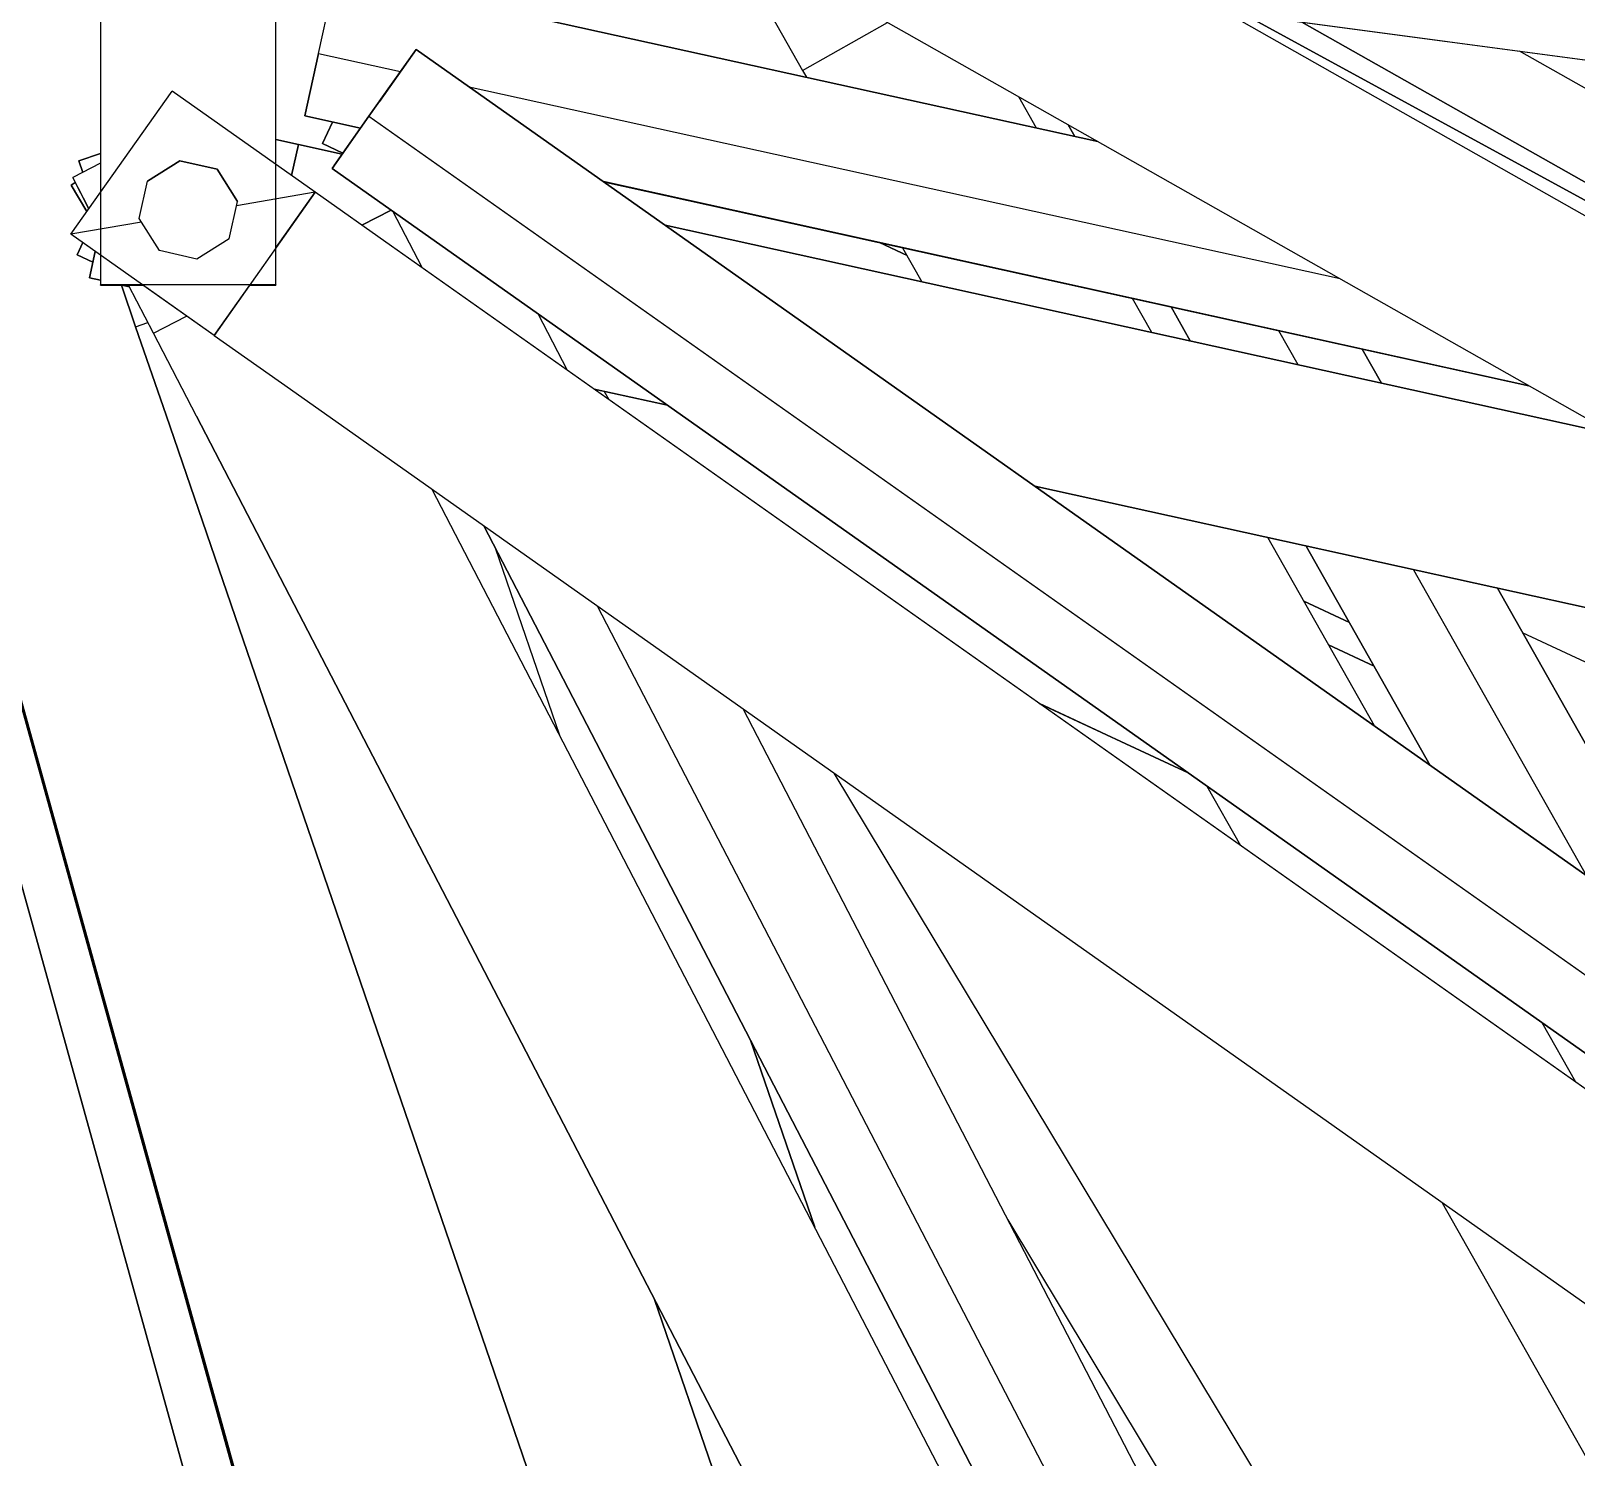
# Model space of a CAD drawing. Extents: x -32 to 51.8, y -51.6 to -5.5.
# Drawn here: x 42.97 to 44.292, y -22.507 to -21.286 of the extents above; entities that cross this region are included whole.
import ezdxf

# ---------------------------------------------------------------- set-up
doc = ezdxf.new("R2010")
doc.units = 0
doc.header["$MEASUREMENT"] = 0
doc.layers.get('0').update_dxf_attribs({"linetype": 'CONTINUOUS'})

msp = doc.modelspace()

# ---------------------------------------------------------------- linework, layer by layer
for p, q in [((43.0298, -21.0285), (43.0298, -21.5038)), ((43.1798, -21.5038), (43.1798, -21.0285)), ((43.2959, -23.2208), (42.7378, -21.2085)), ((42.7378, -21.2085), (43.2959, -23.2208)), ((43.2959, -23.2208), (42.7378, -21.2085)), ((42.7378, -21.2085), (43.2959, -23.2208)), ((43.3381, -23.2208), (42.7801, -21.2085)), ((42.7801, -21.2085), (43.3381, -23.2208)), ((42.7801, -21.2085), (43.3381, -23.2208)), ((43.3381, -23.2162), (42.7814, -21.2085)), ((42.7814, -21.2085), (43.3381, -23.2162)), ((42.7814, -21.2085), (43.3381, -23.2162)), ((43.2162, -21.3058), (43.2313, -21.2374)), ((43.2313, -21.2374), (43.8829, -21.3811)), ((43.8829, -21.3811), (43.2313, -21.2374)), ((43.7656, -21.2397), (46.3024, -21.5792)), ((43.7656, -21.2398), (46.3024, -21.5793)), ((43.591, -21.2507), (43.6303, -21.3204)), ((43.6496, -21.2489), (43.7192, -21.2883)), ((43.6303, -21.3204), (43.7031, -21.2792)), ((46.02, -22.4193), (43.9911, -21.2699)), ((44.0079, -21.2722), (44.427, -21.501)), ((44.427, -21.501), (44.0079, -21.2722)), ((44.0079, -21.2722), (44.427, -21.501)), ((44.427, -21.501), (44.0079, -21.2722)), ((44.0575, -21.2788), (47.8867, -23.4481)), ((47.8867, -23.4481), (44.0575, -21.2788)), ((47.8867, -23.4481), (44.0575, -21.2788)), ((44.0575, -21.2788), (47.8867, -23.4481)), ((44.0575, -21.2788), (47.8867, -23.4481)), ((44.0575, -21.2788), (47.8867, -23.4481)), ((47.8867, -23.4481), (44.0575, -21.2788)), ((44.0575, -21.2788), (47.8867, -23.4481)), ((44.0575, -21.2788), (47.8867, -23.4481)), ((47.8867, -23.4481), (44.0575, -21.2788)), ((44.0575, -21.2788), (47.8867, -23.4481)), ((44.0575, -21.2788), (47.8867, -23.4481)), ((44.0575, -21.2788), (47.8867, -23.4481)), ((47.8867, -23.4481), (44.0575, -21.2788)), ((47.8867, -23.4481), (44.0575, -21.2788)), ((44.0575, -21.2788), (47.8867, -23.4481)), ((44.0575, -21.2788), (47.8867, -23.4481)), ((44.0575, -21.2788), (47.8867, -23.4481)), ((44.0575, -21.2788), (47.8867, -23.4481)), ((47.8867, -23.4481), (44.0575, -21.2788)), ((47.8867, -23.4481), (44.0575, -21.2788)), ((44.0575, -21.2788), (47.8867, -23.4481)), ((47.8867, -23.4481), (44.0575, -21.2788)), ((44.0575, -21.2788), (47.8867, -23.4481)), ((44.0575, -21.2788), (47.8867, -23.4481)), ((47.8867, -23.4481), (44.0575, -21.2788)), ((44.0575, -21.2788), (47.8867, -23.4481)), ((44.0575, -21.2788), (47.8867, -23.4481)), ((47.8867, -23.4481), (44.0575, -21.2788)), ((47.8867, -23.4481), (44.0575, -21.2788)), ((47.8867, -23.4481), (44.0575, -21.2788)), ((44.0575, -21.2788), (47.8867, -23.4481)), ((47.8867, -23.4481), (44.0575, -21.2788)), ((44.0575, -21.2788), (47.8867, -23.4481)), ((44.0575, -21.2788), (47.8867, -23.4481)), ((47.8867, -23.4481), (44.0575, -21.2788)), ((44.0575, -21.2788), (47.8867, -23.4481)), ((44.0575, -21.2788), (47.8867, -23.4481)), ((47.8867, -23.4481), (44.0575, -21.2788)), ((43.7192, -21.2883), (45.9461, -22.5498)), ((43.7192, -21.2883), (45.9461, -22.5499)), ((43.7192, -21.2883), (43.7192, -21.2883)), ((43.7192, -21.2883), (43.7192, -21.2883)), ((43.2045, -21.3591), (43.2162, -21.3058)), ((43.2162, -21.3058), (43.2045, -21.3591)), ((43.2162, -21.3058), (43.2863, -21.3212)), ((43.2593, -21.3594), (43.2997, -21.3022)), ((43.2998, -21.3022), (43.2594, -21.3594)), ((43.2997, -21.3022), (43.2682, -21.3468)), ((43.2682, -21.3468), (43.2997, -21.3022)), ((43.2997, -21.3022), (43.2682, -21.3468)), ((43.2682, -21.3468), (43.2997, -21.3022)), ((43.2997, -21.3022), (43.2682, -21.3468)), ((43.2682, -21.3468), (43.2997, -21.3022)), ((43.2997, -21.3022), (43.2682, -21.3468)), ((43.2682, -21.3468), (43.2997, -21.3022)), ((43.2997, -21.3022), (43.2682, -21.3468)), ((43.2682, -21.3468), (43.2997, -21.3022)), ((43.2997, -21.3022), (43.2682, -21.3468)), ((43.2682, -21.3468), (43.2997, -21.3022)), ((43.2997, -21.3022), (43.2682, -21.3468)), ((43.2682, -21.3468), (43.2997, -21.3022)), ((43.2997, -21.3022), (43.2682, -21.3468)), ((43.2682, -21.3468), (43.2997, -21.3022)), ((43.2997, -21.3022), (43.2682, -21.3468)), ((43.2682, -21.3468), (43.2997, -21.3022)), ((43.2997, -21.3022), (43.2682, -21.3468)), ((43.2682, -21.3468), (43.2997, -21.3022)), ((43.2998, -21.3022), (43.2683, -21.3468)), ((43.2997, -21.3022), (43.2683, -21.3468)), ((43.2683, -21.3468), (43.2997, -21.3022)), ((43.2998, -21.3022), (43.2683, -21.3468)), ((43.2683, -21.3468), (43.2998, -21.3022)), ((43.2998, -21.3022), (43.2683, -21.3468)), ((43.2997, -21.3022), (43.2997, -21.3022)), ((43.2997, -21.3022), (43.2997, -21.3022)), ((43.2997, -21.3022), (43.2997, -21.3022)), ((43.2997, -21.3022), (43.2997, -21.3022)), ((43.2997, -21.3022), (43.2997, -21.3022)), ((43.2997, -21.3022), (43.2997, -21.3022)), ((43.2997, -21.3022), (43.2997, -21.3022)), ((43.2997, -21.3022), (43.2997, -21.3022)), ((43.2997, -21.3022), (43.2997, -21.3022)), ((43.2997, -21.3022), (43.2997, -21.3022)), ((43.2997, -21.3022), (43.2998, -21.3022)), ((43.2998, -21.3022), (47.3431, -24.1581)), ((43.2998, -21.3022), (43.2998, -21.3022)), ((47.3431, -24.1581), (43.2998, -21.3022)), ((47.9297, -23.392), (44.2435, -21.3037)), ((43.6303, -21.3204), (43.6336, -21.3261)), ((43.6303, -21.3204), (43.6336, -21.3261)), ((43.6303, -21.3204), (43.6304, -21.3204)), ((43.345, -21.3342), (44.0901, -21.4984)), ((43.0044, -21.4604), (43.0909, -21.3379)), ((43.2135, -21.4244), (43.0909, -21.3379)), ((43.2682, -21.3468), (43.2682, -21.3468)), ((43.2682, -21.3468), (43.2682, -21.3468)), ((43.2682, -21.3468), (43.2682, -21.3468)), ((43.2682, -21.3468), (43.2682, -21.3468)), ((43.2682, -21.3468), (43.2682, -21.3468)), ((43.2682, -21.3468), (43.2682, -21.3468)), ((43.2682, -21.3468), (43.2682, -21.3468)), ((43.2682, -21.3468), (43.2682, -21.3468)), ((43.2682, -21.3468), (43.2682, -21.3468)), ((43.2682, -21.3468), (43.2682, -21.3468)), ((43.2683, -21.3468), (43.2683, -21.3468)), ((43.2683, -21.3468), (43.2683, -21.3468)), ((43.2683, -21.3468), (43.2683, -21.3468)), ((43.2683, -21.3468), (43.2683, -21.3468)), ((43.2683, -21.3468), (43.2683, -21.3468)), ((43.8304, -21.3695), (43.8153, -21.3428)), ((43.2045, -21.3591), (43.2522, -21.3696)), ((43.2045, -21.3591), (43.2045, -21.3591)), ((43.2045, -21.3591), (43.2045, -21.3591)), ((43.2045, -21.3591), (43.2521, -21.3696)), ((43.2521, -21.3696), (43.2045, -21.3591)), ((43.2045, -21.3591), (43.2045, -21.3591)), ((43.2045, -21.3591), (43.2045, -21.3591)), ((43.2045, -21.3591), (43.2521, -21.3696)), ((43.2045, -21.3591), (43.2045, -21.3591)), ((43.2521, -21.3696), (43.2045, -21.3591)), ((43.2521, -21.3696), (43.2045, -21.3591)), ((43.2045, -21.3591), (43.2045, -21.3591)), ((43.2045, -21.3591), (43.2045, -21.3591)), ((43.2045, -21.3591), (43.2522, -21.3696)), ((43.2045, -21.3592), (43.2045, -21.3591)), ((43.2045, -21.3591), (43.2045, -21.3591)), ((43.2045, -21.3591), (43.2045, -21.3591)), ((43.2045, -21.3591), (43.2522, -21.3696)), ((43.2045, -21.3591), (43.2045, -21.3591)), ((43.2045, -21.3591), (43.2521, -21.3696)), ((43.2045, -21.3591), (43.2045, -21.3591)), ((43.2522, -21.3696), (43.2045, -21.3591)), ((43.2045, -21.3591), (43.2045, -21.3591)), ((43.2045, -21.3591), (43.2522, -21.3696)), ((43.2045, -21.3591), (43.2045, -21.3591)), ((43.2522, -21.3696), (43.2045, -21.3591)), ((43.2045, -21.3591), (43.2045, -21.3591)), ((43.2045, -21.3591), (43.2045, -21.3591)), ((43.2045, -21.3591), (43.2522, -21.3696)), ((43.2045, -21.3591), (43.2045, -21.3591)), ((43.2045, -21.3591), (43.2045, -21.3591)), ((43.2045, -21.3591), (43.2522, -21.3696)), ((43.2522, -21.3696), (43.2045, -21.3591)), ((43.2045, -21.3591), (43.2045, -21.3591)), ((43.2522, -21.3696), (43.2045, -21.3591)), ((43.2045, -21.3591), (43.2045, -21.3591)), ((43.2045, -21.3591), (43.2045, -21.3591)), ((43.2045, -21.3591), (43.2522, -21.3696)), ((43.2045, -21.3591), (43.2045, -21.3591)), ((43.2045, -21.3591), (43.2045, -21.3591)), ((43.2045, -21.3591), (43.2522, -21.3696)), ((43.2522, -21.3696), (43.2045, -21.3591)), ((43.2045, -21.3591), (43.2045, -21.3591)), ((43.2522, -21.3696), (43.2045, -21.3591)), ((43.2045, -21.3591), (43.2045, -21.3591)), ((43.2045, -21.3591), (43.2522, -21.3696)), ((43.2045, -21.3591), (43.2045, -21.3591)), ((43.2045, -21.3591), (43.2045, -21.3591)), ((43.2045, -21.3591), (43.2522, -21.3696)), ((43.2045, -21.3591), (43.2045, -21.3591)), ((43.2522, -21.3696), (43.2045, -21.3591)), ((43.2045, -21.3591), (43.2045, -21.3591)), ((43.2045, -21.3591), (43.2522, -21.3696)), ((43.2045, -21.3591), (43.2045, -21.3591)), ((43.2045, -21.3591), (43.2045, -21.3591)), ((43.2045, -21.3591), (43.2522, -21.3696)), ((43.2045, -21.3591), (43.2045, -21.3591)), ((43.2522, -21.3696), (43.2045, -21.3591)), ((43.2045, -21.3591), (43.2522, -21.3696)), ((43.2045, -21.3591), (43.2045, -21.3591)), ((43.2045, -21.3591), (43.2522, -21.3696)), ((43.2045, -21.3591), (43.2045, -21.3591)), ((43.2522, -21.3696), (43.2045, -21.3591)), ((43.2045, -21.3591), (43.2045, -21.3591)), ((43.2045, -21.3591), (43.2522, -21.3696)), ((43.2045, -21.3591), (43.2045, -21.3591)), ((43.2522, -21.3696), (43.2045, -21.3591)), ((43.2045, -21.3591), (43.2045, -21.3591)), ((43.2045, -21.3591), (43.2045, -21.3591)), ((43.2045, -21.3591), (43.2522, -21.3696)), ((43.2045, -21.3591), (43.2045, -21.3591)), ((43.2045, -21.3591), (43.2045, -21.3591)), ((43.2045, -21.3591), (43.2522, -21.3696)), ((43.2522, -21.3696), (43.2045, -21.3591)), ((43.2045, -21.3591), (43.2045, -21.3591)), ((43.2522, -21.3696), (43.2045, -21.3591)), ((43.2045, -21.3591), (43.2045, -21.3591)), ((43.2522, -21.3696), (43.2045, -21.3591)), ((43.2045, -21.3591), (43.2045, -21.3591)), ((43.2045, -21.3591), (43.2045, -21.3591)), ((43.2045, -21.3591), (43.2522, -21.3696)), ((43.2045, -21.3591), (43.2045, -21.3591)), ((43.2522, -21.3696), (43.2045, -21.3591)), ((43.2045, -21.3591), (43.2045, -21.3591)), ((43.2522, -21.3696), (43.2045, -21.3591)), ((43.2045, -21.3591), (43.2045, -21.3591)), ((43.2045, -21.3591), (43.2045, -21.3591)), ((43.2045, -21.3591), (43.2045, -21.3591)), ((43.2045, -21.3591), (43.2045, -21.3591)), ((43.2045, -21.3591), (43.2045, -21.3591)), ((43.2045, -21.3591), (43.2045, -21.3591)), ((43.2045, -21.3591), (43.2045, -21.3591)), ((43.2045, -21.3591), (43.2045, -21.3591)), ((43.2045, -21.3591), (43.2045, -21.3591)), ((43.2045, -21.3591), (43.2045, -21.3591)), ((43.2045, -21.3591), (43.2045, -21.3591)), ((43.2045, -21.3591), (43.2045, -21.3591)), ((43.2045, -21.3591), (43.2045, -21.3591)), ((43.2045, -21.3591), (43.2045, -21.3591)), ((43.2045, -21.3591), (43.2045, -21.3591)), ((43.2045, -21.3591), (43.2045, -21.3591)), ((43.2045, -21.3591), (43.2045, -21.3591)), ((43.2045, -21.3591), (43.2045, -21.3591)), ((43.2045, -21.3591), (43.2045, -21.3591)), ((43.2045, -21.3591), (43.2045, -21.3591)), ((43.2045, -21.3591), (43.2045, -21.3591)), ((43.2045, -21.3591), (43.2045, -21.3591)), ((43.2045, -21.3591), (43.2045, -21.3591)), ((43.2045, -21.3591), (43.2045, -21.3591)), ((43.2045, -21.3591), (43.2045, -21.3591)), ((43.2045, -21.3591), (43.2045, -21.3591)), ((43.2045, -21.3591), (43.2045, -21.3591)), ((43.2045, -21.3591), (43.2045, -21.3591)), ((43.2045, -21.3592), (43.2045, -21.3592)), ((43.2521, -21.3696), (43.2045, -21.3592)), ((43.2045, -21.3592), (43.2045, -21.3592)), ((43.2045, -21.3592), (43.2045, -21.3592)), ((43.2593, -21.3594), (43.2278, -21.404)), ((43.2278, -21.404), (43.2593, -21.3594)), ((43.2593, -21.3594), (43.2278, -21.404)), ((43.2278, -21.404), (43.2593, -21.3594)), ((43.2593, -21.3594), (43.2278, -21.404)), ((43.2278, -21.404), (43.2593, -21.3594)), ((43.2593, -21.3594), (43.2278, -21.404)), ((43.2278, -21.404), (43.2593, -21.3594)), ((43.2593, -21.3594), (43.2278, -21.404)), ((43.2278, -21.404), (43.2593, -21.3594)), ((43.2279, -21.404), (43.2594, -21.3594)), ((43.2594, -21.3594), (43.2279, -21.404)), ((43.2594, -21.3594), (43.2279, -21.404)), ((43.2279, -21.404), (43.2594, -21.3594)), ((43.2594, -21.3594), (43.2279, -21.404)), ((43.2279, -21.404), (43.2594, -21.3594)), ((43.2594, -21.3594), (43.2279, -21.404)), ((43.2279, -21.404), (43.2594, -21.3594)), ((43.2594, -21.3594), (43.2279, -21.404)), ((43.2279, -21.404), (43.2594, -21.3594)), ((43.2594, -21.3594), (43.2279, -21.404)), ((43.2279, -21.404), (43.2594, -21.3594)), ((43.2594, -21.3594), (43.2279, -21.404)), ((43.2279, -21.404), (43.2593, -21.3594)), ((43.2593, -21.3594), (43.2279, -21.404)), ((43.2279, -21.404), (43.2593, -21.3594)), ((43.2296, -21.4016), (43.2594, -21.3594)), ((43.2593, -21.3594), (43.2593, -21.3594)), ((43.2593, -21.3594), (43.2593, -21.3594)), ((43.2593, -21.3594), (43.2593, -21.3594)), ((43.2593, -21.3594), (43.2593, -21.3594)), ((43.2593, -21.3594), (43.2593, -21.3594)), ((43.2593, -21.3594), (43.2593, -21.3594)), ((43.2594, -21.3594), (47.3005, -24.2137)), ((43.2594, -21.3594), (43.2594, -21.3594)), ((43.2594, -21.3594), (43.2594, -21.3594)), ((43.2594, -21.3594), (43.2594, -21.3594)), ((43.2594, -21.3594), (43.2594, -21.3594)), ((43.2594, -21.3594), (43.2594, -21.3594)), ((43.2594, -21.3594), (43.2594, -21.3594)), ((43.2282, -21.3644), (43.2196, -21.3827)), ((43.2196, -21.3827), (43.2282, -21.3644)), ((43.2282, -21.3644), (43.2196, -21.3827)), ((43.2196, -21.3827), (43.2282, -21.3644)), ((43.2282, -21.3644), (43.2196, -21.3827)), ((43.2196, -21.3827), (43.2282, -21.3644)), ((43.2282, -21.3644), (43.2196, -21.3827)), ((43.2196, -21.3827), (43.2282, -21.3644)), ((43.2282, -21.3644), (43.2196, -21.3827)), ((43.2196, -21.3827), (43.2282, -21.3644)), ((43.2282, -21.3644), (43.2196, -21.3827)), ((43.2196, -21.3828), (43.2282, -21.3644)), ((43.2282, -21.3644), (43.2196, -21.3828)), ((43.2196, -21.3828), (43.2282, -21.3644)), ((43.2282, -21.3644), (43.2196, -21.3828)), ((43.2196, -21.3828), (43.2282, -21.3644)), ((43.2282, -21.3644), (43.2196, -21.3828)), ((43.2196, -21.3828), (43.2282, -21.3644)), ((43.2282, -21.3644), (43.2196, -21.3828)), ((43.2196, -21.3828), (43.2282, -21.3644)), ((43.2282, -21.3644), (43.2196, -21.3828)), ((43.2196, -21.3828), (43.2282, -21.3644)), ((43.2282, -21.3644), (43.2196, -21.3828)), ((43.2196, -21.3828), (43.2282, -21.3644)), ((43.2282, -21.3644), (43.2196, -21.3828)), ((43.2196, -21.3828), (43.2282, -21.3644)), ((43.8575, -21.3667), (43.8632, -21.3767)), ((43.8632, -21.3767), (43.8575, -21.3667)), ((43.8575, -21.3667), (43.8632, -21.3767)), ((43.8575, -21.3667), (43.8632, -21.3767)), ((43.8632, -21.3767), (43.8575, -21.3667)), ((43.8632, -21.3767), (43.8575, -21.3667)), ((43.8575, -21.3667), (43.8632, -21.3767)), ((43.8632, -21.3767), (43.8575, -21.3667)), ((43.8575, -21.3667), (43.8632, -21.3767)), ((43.8575, -21.3667), (43.8632, -21.3767)), ((43.8575, -21.3667), (43.8632, -21.3767)), ((43.8632, -21.3767), (43.8575, -21.3667)), ((43.8632, -21.3767), (43.8575, -21.3667)), ((43.8632, -21.3767), (43.8575, -21.3667)), ((43.8632, -21.3767), (43.8575, -21.3667)), ((43.8575, -21.3667), (43.8632, -21.3767)), ((43.8575, -21.3667), (43.8632, -21.3767)), ((43.8575, -21.3667), (43.8632, -21.3767)), ((43.8575, -21.3667), (43.8632, -21.3767)), ((43.8632, -21.3767), (43.8575, -21.3667)), ((43.8575, -21.3667), (43.8632, -21.3767)), ((43.8575, -21.3667), (43.8632, -21.3767)), ((43.8632, -21.3767), (43.8575, -21.3667)), ((43.8632, -21.3767), (43.8575, -21.3667)), ((43.8575, -21.3667), (43.8632, -21.3767)), ((43.8575, -21.3667), (43.8632, -21.3767)), ((43.8632, -21.3767), (43.8575, -21.3667)), ((43.8632, -21.3767), (43.8575, -21.3667)), ((43.8575, -21.3667), (43.8632, -21.3767)), ((43.8632, -21.3767), (43.8575, -21.3667)), ((43.8575, -21.3667), (43.8632, -21.3767)), ((43.8632, -21.3767), (43.8575, -21.3667)), ((43.8575, -21.3667), (43.8632, -21.3767)), ((43.8632, -21.3767), (43.8575, -21.3667)), ((43.1798, -21.3793), (43.1991, -21.3835)), ((43.1991, -21.3835), (43.1798, -21.3793)), ((43.1932, -21.4102), (43.1991, -21.3835)), ((43.1991, -21.3835), (43.1932, -21.4102)), ((43.1991, -21.3835), (43.2365, -21.3918)), ((43.2365, -21.3918), (43.1991, -21.3835)), ((43.1991, -21.3835), (43.1991, -21.3835)), ((43.1991, -21.3835), (43.1991, -21.3835)), ((43.2196, -21.3827), (43.2196, -21.3827)), ((43.2196, -21.3827), (43.2196, -21.3827)), ((43.2196, -21.3827), (43.2196, -21.3827)), ((43.2196, -21.3827), (43.2196, -21.3827)), ((43.2196, -21.3827), (43.2196, -21.3827)), ((43.2196, -21.3827), (43.2196, -21.3828)), ((43.2196, -21.3828), (43.2196, -21.3828)), ((43.2371, -21.3909), (43.2196, -21.3827)), ((43.2196, -21.3828), (43.2196, -21.3828)), ((43.2196, -21.3827), (43.2371, -21.3909)), ((43.2196, -21.3827), (43.2196, -21.3827)), ((43.2371, -21.3909), (43.2196, -21.3827)), ((43.2196, -21.3827), (43.2196, -21.3827)), ((43.2196, -21.3827), (43.2371, -21.3909)), ((43.2196, -21.3827), (43.2196, -21.3827)), ((43.2196, -21.3827), (43.2371, -21.3909)), ((43.2196, -21.3827), (43.2196, -21.3827)), ((43.2196, -21.3827), (43.2371, -21.3909)), ((43.2196, -21.3828), (43.2371, -21.3909)), ((43.2196, -21.3828), (43.2196, -21.3827)), ((43.2371, -21.3909), (43.2196, -21.3828)), ((43.2196, -21.3827), (43.2196, -21.3827)), ((43.2196, -21.3827), (43.2371, -21.3909)), ((43.2196, -21.3827), (43.2196, -21.3827)), ((43.2196, -21.3827), (43.2371, -21.3909)), ((43.2371, -21.3909), (43.2196, -21.3827)), ((43.2196, -21.3827), (43.2196, -21.3827)), ((43.2371, -21.3909), (43.2196, -21.3827)), ((43.2196, -21.3827), (43.2196, -21.3827)), ((43.2371, -21.3909), (43.2196, -21.3827)), ((43.2196, -21.3827), (43.2196, -21.3827)), ((43.2196, -21.3827), (43.2371, -21.3909)), ((43.2371, -21.3909), (43.2196, -21.3827)), ((43.2196, -21.3828), (43.2196, -21.3828)), ((43.2196, -21.3828), (43.2371, -21.3909)), ((43.2196, -21.3828), (43.2196, -21.3828)), ((43.2371, -21.3909), (43.2196, -21.3828)), ((43.2196, -21.3828), (43.2196, -21.3828)), ((43.2196, -21.3828), (43.2196, -21.3828)), ((43.2196, -21.3828), (43.2196, -21.3828)), ((43.2196, -21.3828), (43.2196, -21.3828)), ((43.2196, -21.3828), (43.2196, -21.3828)), ((43.2196, -21.3828), (43.2196, -21.3828)), ((43.2371, -21.3909), (43.2196, -21.3828)), ((43.2196, -21.3828), (43.2196, -21.3828)), ((43.2371, -21.3909), (43.2196, -21.3828)), ((43.2196, -21.3828), (43.2196, -21.3828)), ((43.2196, -21.3828), (43.2371, -21.3909)), ((43.2196, -21.3828), (43.2196, -21.3828)), ((43.2196, -21.3828), (43.2371, -21.3909)), ((43.2196, -21.3828), (43.2371, -21.3909)), ((43.2196, -21.3828), (43.2196, -21.3828)), ((43.2371, -21.3909), (43.2196, -21.3828)), ((43.2196, -21.3828), (43.2196, -21.3828)), ((43.2371, -21.3909), (43.2196, -21.3828)), ((43.2196, -21.3828), (43.2196, -21.3828)), ((43.2371, -21.3909), (43.2196, -21.3828)), ((43.2196, -21.3828), (43.2196, -21.3828)), ((43.2196, -21.3828), (43.2371, -21.3909)), ((43.2196, -21.3828), (43.2196, -21.3828)), ((43.2196, -21.3828), (43.2371, -21.3909)), ((43.2371, -21.3909), (43.2196, -21.3828)), ((43.2196, -21.3828), (43.2196, -21.3828)), ((43.2196, -21.3828), (43.2371, -21.3909)), ((43.2371, -21.3909), (43.2196, -21.3828)), ((43.2196, -21.3828), (43.2196, -21.3828)), ((43.2371, -21.3909), (43.2196, -21.3828)), ((43.2196, -21.3828), (43.2196, -21.3828)), ((43.2196, -21.3828), (43.2371, -21.3909)), ((43.2196, -21.3828), (43.2196, -21.3828)), ((43.2196, -21.3828), (43.2371, -21.3909)), ((43.2371, -21.3909), (43.2196, -21.3828)), ((43.2196, -21.3828), (43.2196, -21.3828)), ((43.2371, -21.3909), (43.2196, -21.3828)), ((43.2196, -21.3828), (43.2196, -21.3828)), ((43.2196, -21.3828), (43.2371, -21.3909)), ((43.2196, -21.3828), (43.2196, -21.3828)), ((43.2196, -21.3828), (43.2371, -21.3909)), ((43.2371, -21.3909), (43.2196, -21.3828)), ((43.2196, -21.3828), (43.2196, -21.3828)), ((43.2196, -21.3828), (43.2371, -21.3909)), ((43.2196, -21.3828), (43.2196, -21.3828)), ((43.2196, -21.3828), (43.2371, -21.3909)), ((43.2371, -21.3909), (43.2196, -21.3828)), ((43.0298, -21.3996), (43.006, -21.4119)), ((43.0298, -21.3913), (43.0112, -21.3976)), ((43.0112, -21.3976), (43.0298, -21.3913)), ((43.0146, -21.4075), (43.0112, -21.3976)), ((43.0112, -21.3976), (43.0112, -21.3976)), ((43.0112, -21.3976), (43.0146, -21.4075)), ((43.0112, -21.3976), (43.0112, -21.3976)), ((43.0112, -21.3976), (43.0112, -21.3976)), ((43.0112, -21.3976), (43.0146, -21.4075)), ((43.0112, -21.3976), (43.0112, -21.3976)), ((43.0146, -21.4075), (43.0112, -21.3976)), ((43.0112, -21.3977), (43.0146, -21.4075)), ((43.0146, -21.4075), (43.0112, -21.3977)), ((43.0112, -21.3977), (43.0112, -21.3977)), ((43.0112, -21.3977), (43.0112, -21.3977)), ((43.0112, -21.3977), (43.0112, -21.3977)), ((43.0112, -21.3977), (43.0112, -21.3977)), ((43.0112, -21.3977), (43.0112, -21.3977)), ((43.0112, -21.3977), (43.0112, -21.3977)), ((43.0112, -21.3977), (43.0112, -21.3977)), ((43.07, -21.4149), (43.0976, -21.3975)), ((43.0976, -21.3975), (43.07, -21.4149)), ((43.0976, -21.3975), (43.1295, -21.4047)), ((43.1295, -21.4047), (43.0976, -21.3975)), ((43.0198, -21.4385), (43.006, -21.4119)), ((43.006, -21.4119), (43.006, -21.4119)), ((43.0198, -21.4386), (43.006, -21.4119)), ((43.1469, -21.4323), (43.1295, -21.4047)), ((43.1295, -21.4047), (43.1469, -21.4323)), ((43.2278, -21.404), (43.2278, -21.404)), ((43.2278, -21.404), (43.2278, -21.404)), ((43.2278, -21.404), (43.2278, -21.404)), ((43.2278, -21.404), (43.2278, -21.404)), ((43.2278, -21.404), (43.2278, -21.404)), ((43.2279, -21.404), (43.2279, -21.404)), ((43.2279, -21.404), (46.2243, -23.5204)), ((47.2673, -24.2571), (43.2279, -21.404)), ((43.2279, -21.404), (43.2279, -21.404)), ((47.2673, -24.2571), (43.2279, -21.404)), ((43.2279, -21.404), (43.2279, -21.404)), ((43.2279, -21.404), (47.2673, -24.2571)), ((43.2279, -21.404), (43.2279, -21.404)), ((47.2673, -24.2571), (43.2279, -21.404)), ((43.2279, -21.404), (43.2279, -21.404)), ((43.2279, -21.404), (47.2673, -24.2571)), ((43.2279, -21.404), (43.2279, -21.404)), ((43.2279, -21.404), (47.2673, -24.2571)), ((43.2279, -21.404), (43.2279, -21.404)), ((43.2279, -21.404), (47.2673, -24.2571)), ((43.2279, -21.404), (43.2279, -21.404)), ((47.2673, -24.2571), (43.2279, -21.404)), ((43.2279, -21.404), (43.2279, -21.404)), ((43.2279, -21.404), (47.2673, -24.2571)), ((43.2279, -21.404), (43.2279, -21.404)), ((43.2279, -21.404), (47.2673, -24.2571)), ((43.2279, -21.404), (43.2279, -21.404)), ((47.2673, -24.2571), (43.2279, -21.404)), ((43.2279, -21.404), (43.2279, -21.404)), ((47.2673, -24.2571), (43.2279, -21.404)), ((43.2279, -21.404), (43.2279, -21.404)), ((43.2279, -21.404), (47.2673, -24.2571)), ((43.2279, -21.404), (43.2279, -21.404)), ((43.2279, -21.404), (47.2673, -24.2571)), ((43.2279, -21.404), (43.2279, -21.404)), ((47.2673, -24.2571), (43.2279, -21.404)), ((43.2279, -21.404), (43.2279, -21.404)), ((43.2279, -21.404), (43.2279, -21.404)), ((43.2279, -21.404), (43.2279, -21.404)), ((43.2279, -21.404), (43.2279, -21.404)), ((43.2279, -21.404), (43.2279, -21.404)), ((43.2279, -21.404), (43.2279, -21.404)), ((43.2279, -21.404), (43.2279, -21.404)), ((43.2279, -21.404), (43.2279, -21.404)), ((43.2279, -21.404), (47.2673, -24.2571)), ((47.2673, -24.2571), (43.2279, -21.404)), ((43.2279, -21.404), (43.2279, -21.404)), ((47.2673, -24.2571), (43.2279, -21.404)), ((43.2279, -21.404), (43.2279, -21.404)), ((47.2673, -24.2571), (43.2279, -21.404)), ((43.2279, -21.404), (47.2673, -24.2571)), ((43.2279, -21.404), (47.2673, -24.2571)), ((43.2279, -21.404), (43.2279, -21.404)), ((47.2673, -24.2571), (43.2279, -21.404)), ((43.2279, -21.404), (47.2673, -24.2571)), ((43.2279, -21.404), (43.2279, -21.404)), ((47.2673, -24.2571), (43.2279, -21.404)), ((43.2279, -21.404), (47.2673, -24.2571)), ((43.2279, -21.404), (43.2279, -21.404)), ((47.2673, -24.2571), (43.2279, -21.404)), ((43.2279, -21.404), (43.2279, -21.404)), ((43.2279, -21.404), (47.2673, -24.2571)), ((43.2279, -21.404), (43.2279, -21.404)), ((43.2279, -21.404), (47.2673, -24.2571)), ((47.2673, -24.2571), (43.2279, -21.404)), ((43.2279, -21.404), (43.2279, -21.404)), ((47.2673, -24.2571), (43.2279, -21.404)), ((43.2279, -21.404), (43.2279, -21.404)), ((47.2673, -24.2571), (43.2279, -21.404)), ((43.2279, -21.404), (47.2673, -24.2571)), ((43.2279, -21.404), (47.2673, -24.2571)), ((43.2279, -21.404), (43.2279, -21.404)), ((47.2673, -24.2571), (43.2279, -21.404)), ((43.2279, -21.404), (43.2279, -21.404)), ((43.2279, -21.404), (47.2673, -24.2571)), ((43.2279, -21.404), (43.2279, -21.404)), ((43.2279, -21.404), (47.2673, -24.2571)), ((47.0781, -24.1234), (43.2279, -21.404)), ((43.2279, -21.404), (43.2279, -21.404)), ((47.2673, -24.2571), (43.2279, -21.404)), ((43.2279, -21.404), (43.2279, -21.404)), ((43.0082, -21.4161), (43.0045, -21.4183)), ((43.0045, -21.4183), (43.0082, -21.4161)), ((43.0181, -21.441), (43.0045, -21.4183)), ((43.0045, -21.4183), (43.0181, -21.441)), ((43.0181, -21.441), (43.0045, -21.4183)), ((43.0045, -21.4183), (43.0045, -21.4183)), ((43.0045, -21.4183), (43.0181, -21.441)), ((43.0045, -21.4183), (43.0045, -21.4183)), ((43.0045, -21.4183), (43.0045, -21.4183)), ((43.0045, -21.4183), (43.0181, -21.441)), ((43.0045, -21.4183), (43.0045, -21.4183)), ((43.0045, -21.4183), (43.0181, -21.441)), ((43.0045, -21.4183), (43.0045, -21.4183)), ((43.0181, -21.441), (43.0045, -21.4183)), ((43.0181, -21.441), (43.0045, -21.4183)), ((43.0045, -21.4183), (43.0045, -21.4183)), ((43.0628, -21.4468), (43.07, -21.4149)), ((43.2135, -21.4244), (43.1269, -21.547)), ((43.2135, -21.4244), (43.1461, -21.436)), ((43.1798, -21.4721), (43.2135, -21.4245)), ((43.1798, -21.4721), (43.2135, -21.4245)), ((43.2135, -21.4245), (43.2134, -21.4245)), ((43.2134, -21.4245), (43.2135, -21.4245)), ((43.2788, -21.4706), (43.2135, -21.4245)), ((43.46, -21.4154), (44.2516, -21.59)), ((43.46, -21.4154), (44.2517, -21.59)), ((44.2517, -21.59), (43.46, -21.4154)), ((44.2517, -21.59), (43.46, -21.4154)), ((43.46, -21.4155), (44.2517, -21.59)), ((43.46, -21.4155), (44.2517, -21.59)), ((44.2517, -21.59), (43.46, -21.4155)), ((44.2517, -21.59), (43.46, -21.4155)), ((44.2517, -21.59), (43.46, -21.4155)), ((43.4601, -21.4155), (44.2517, -21.59)), ((44.2517, -21.59), (43.4601, -21.4155)), ((43.4601, -21.4155), (44.2517, -21.59)), ((44.2517, -21.59), (43.4601, -21.4155)), ((44.2517, -21.59), (43.4601, -21.4155)), ((43.4601, -21.4155), (44.2517, -21.59)), ((44.2517, -21.59), (43.4601, -21.4155)), ((43.4601, -21.4155), (44.2517, -21.59)), ((43.4601, -21.4155), (44.2518, -21.59)), ((44.2517, -21.59), (43.4601, -21.4155)), ((43.4601, -21.4155), (44.2517, -21.59)), ((44.2517, -21.59), (43.4601, -21.4155)), ((43.4601, -21.4155), (44.2517, -21.59)), ((43.4601, -21.4155), (44.2517, -21.59)), ((44.2517, -21.59), (43.4601, -21.4155)), ((44.2517, -21.59), (43.4601, -21.4155)), ((43.4601, -21.4155), (44.2517, -21.59)), ((43.4601, -21.4155), (44.2517, -21.59)), ((44.2517, -21.59), (43.4601, -21.4155)), ((44.2517, -21.59), (43.4601, -21.4155)), ((43.4601, -21.4155), (44.2517, -21.59)), ((43.4601, -21.4155), (44.2517, -21.59)), ((44.2517, -21.59), (43.4601, -21.4155)), ((43.4601, -21.4155), (44.2517, -21.59)), ((43.4601, -21.4155), (44.2517, -21.59)), ((44.2517, -21.59), (43.4601, -21.4155)), ((43.4601, -21.4155), (44.2517, -21.59)), ((43.4601, -21.4155), (44.2517, -21.59)), ((44.2517, -21.59), (43.4601, -21.4155)), ((43.4601, -21.4155), (44.2517, -21.59)), ((44.2517, -21.59), (43.4601, -21.4155)), ((43.1397, -21.4642), (43.1469, -21.4323)), ((43.1469, -21.4323), (43.1469, -21.4323)), ((43.2534, -21.4527), (43.2783, -21.4397)), ((43.2783, -21.4397), (43.2534, -21.4527)), ((43.2534, -21.4527), (43.2783, -21.4397)), ((43.2783, -21.4397), (43.2534, -21.4527)), ((43.2534, -21.4527), (43.2783, -21.4397)), ((43.2783, -21.4397), (43.2534, -21.4527)), ((43.2534, -21.4527), (43.2783, -21.4397)), ((43.2783, -21.4397), (43.2534, -21.4527)), ((43.2534, -21.4527), (43.2783, -21.4397)), ((43.2783, -21.4397), (43.2534, -21.4527)), ((43.2534, -21.4527), (43.2783, -21.4397)), ((43.2783, -21.4397), (43.2534, -21.4527)), ((43.2534, -21.4527), (43.2783, -21.4397)), ((43.2783, -21.4397), (43.2534, -21.4527)), ((43.2534, -21.4527), (43.2783, -21.4397)), ((43.2783, -21.4397), (43.2534, -21.4527)), ((43.2534, -21.4527), (43.2783, -21.4397)), ((43.2783, -21.4397), (43.2534, -21.4527)), ((43.2534, -21.4527), (43.2783, -21.4397)), ((43.2783, -21.4397), (43.2534, -21.4527)), ((43.2534, -21.4527), (43.2783, -21.4397)), ((43.2783, -21.4397), (43.2534, -21.4527)), ((43.2534, -21.4527), (43.2783, -21.4397)), ((43.2783, -21.4397), (43.2534, -21.4527)), ((43.2534, -21.4527), (43.2783, -21.4397)), ((43.2783, -21.4397), (43.2534, -21.4527)), ((43.2534, -21.4527), (43.2783, -21.4397)), ((43.0648, -21.45), (43.0044, -21.4604)), ((43.0802, -21.4744), (43.0628, -21.4468)), ((43.0628, -21.4468), (43.0628, -21.4468)), ((43.195, -21.4506), (43.195, -21.4506)), ((43.2795, -21.4405), (43.3045, -21.4887)), ((43.5127, -21.4527), (44.3256, -21.6319)), ((44.3256, -21.6319), (43.5127, -21.4527)), ((43.5127, -21.4527), (44.3256, -21.6319)), ((43.1269, -21.547), (43.0044, -21.4604)), ((43.0044, -21.4604), (43.0044, -21.4604)), ((43.0044, -21.4604), (43.0044, -21.4604)), ((43.0298, -21.4784), (43.0044, -21.4604)), ((43.1397, -21.4642), (43.1121, -21.4816)), ((43.1397, -21.4642), (43.1397, -21.4642)), ((43.0097, -21.4779), (43.0145, -21.4676)), ((43.0145, -21.4676), (43.0097, -21.4779)), ((43.0097, -21.4779), (43.0145, -21.4676)), ((43.0233, -21.4843), (43.0097, -21.4779)), ((43.0097, -21.4779), (43.0097, -21.4779)), ((43.0097, -21.4779), (43.0097, -21.4779)), ((43.0097, -21.4779), (43.0233, -21.4843)), ((43.0097, -21.4779), (43.0233, -21.4843)), ((43.0233, -21.4843), (43.0097, -21.4779)), ((43.0097, -21.4779), (43.0097, -21.4779)), ((43.0233, -21.4843), (43.0097, -21.4779)), ((43.0097, -21.4779), (43.0097, -21.4779)), ((43.0097, -21.4779), (43.0097, -21.4779)), ((43.0097, -21.4779), (43.0233, -21.4843)), ((43.0097, -21.4779), (43.0097, -21.4779)), ((43.0097, -21.4779), (43.0233, -21.4843)), ((43.0097, -21.4779), (43.0097, -21.4779)), ((43.0097, -21.4779), (43.0097, -21.4779)), ((43.0097, -21.4779), (43.0097, -21.4779)), ((43.0203, -21.4977), (43.0253, -21.4752)), ((43.0253, -21.4752), (43.0203, -21.4977)), ((43.1121, -21.4816), (43.0802, -21.4744)), ((43.0802, -21.4745), (43.0802, -21.4744)), ((43.0802, -21.4744), (43.0802, -21.4745)), ((45.3693, -22.9471), (43.2788, -21.4706)), ((43.7197, -21.4785), (43.6961, -21.4675)), ((43.6961, -21.4675), (43.7197, -21.4785)), ((43.7159, -21.4719), (43.7324, -21.5011)), ((43.7159, -21.4719), (43.7324, -21.5011)), ((43.1121, -21.4817), (43.1121, -21.4816)), ((43.1121, -21.4816), (43.1121, -21.4817)), ((43.0298, -21.4998), (43.0203, -21.4977)), ((43.0203, -21.4977), (43.0203, -21.4977)), ((43.0203, -21.4977), (43.0203, -21.4977)), ((43.0203, -21.4977), (43.0203, -21.4977)), ((43.0203, -21.4977), (43.0298, -21.4998)), ((43.0298, -21.4998), (43.0203, -21.4977)), ((43.0203, -21.4977), (43.0203, -21.4977)), ((43.0203, -21.4977), (43.0298, -21.4998)), ((43.0203, -21.4977), (43.0298, -21.4998)), ((43.0203, -21.4977), (43.0203, -21.4977)), ((43.0203, -21.4977), (43.0298, -21.4998)), ((43.0203, -21.4977), (43.0203, -21.4977)), ((43.0203, -21.4977), (43.0203, -21.4977)), ((43.0203, -21.4977), (43.0203, -21.4977)), ((43.0298, -21.5038), (43.0298, -21.5038)), ((43.0298, -21.5038), (43.0298, -21.5038)), ((43.0298, -21.5038), (43.0298, -21.5039)), ((43.1798, -21.5038), (43.0298, -21.5038)), ((43.0659, -21.5038), (43.0298, -21.5038)), ((43.0298, -21.5039), (43.0298, -21.5038)), ((43.0298, -21.5039), (43.0298, -21.5039)), ((43.0298, -21.5039), (43.0298, -21.5039)), ((43.0659, -21.5039), (43.0298, -21.5039)), ((43.0298, -21.5039), (43.0659, -21.5039)), ((43.0298, -21.5039), (43.0659, -21.5039)), ((43.0298, -21.5039), (43.0298, -21.5039)), ((43.0476, -21.5039), (43.0598, -21.5396)), ((43.0598, -21.5395), (43.0476, -21.5039)), ((43.0476, -21.5039), (43.0598, -21.5395)), ((43.0598, -21.5396), (43.0476, -21.5039)), ((43.0476, -21.5039), (43.0598, -21.5395)), ((43.0598, -21.5395), (43.0476, -21.5039)), ((43.0544, -21.5053), (43.0481, -21.5039)), ((43.0481, -21.5039), (43.0544, -21.5053)), ((43.0481, -21.5039), (43.0544, -21.5053)), ((43.0544, -21.5052), (43.0482, -21.5039)), ((43.0482, -21.5039), (43.0544, -21.5052)), ((43.0482, -21.5039), (43.0544, -21.5052)), ((43.0751, -21.5451), (43.0537, -21.5039)), ((43.0751, -21.5451), (43.0537, -21.5039)), ((43.1269, -21.547), (43.0659, -21.5039)), ((43.1269, -21.547), (43.1574, -21.5039)), ((43.1269, -21.547), (43.1574, -21.5039)), ((43.1798, -21.5038), (43.1574, -21.5038)), ((43.1798, -21.5039), (43.1574, -21.5039)), ((43.1574, -21.5039), (43.1798, -21.5039)), ((43.1574, -21.5039), (43.1798, -21.5039)), ((43.1798, -21.5039), (43.1798, -21.5038)), ((43.1798, -21.5038), (43.1798, -21.5038)), ((43.1798, -21.5038), (43.1798, -21.5038)), ((43.1798, -21.5038), (43.1798, -21.5039)), ((43.1798, -21.5039), (43.1798, -21.5039)), ((43.1798, -21.5039), (43.1798, -21.5039)), ((43.1798, -21.5039), (43.1798, -21.5039)), ((43.9292, -21.5445), (43.9127, -21.5153)), ((43.0751, -21.5451), (43.1034, -21.5304)), ((43.4039, -21.5283), (43.4289, -21.5766)), ((43.9455, -21.5225), (43.962, -21.5517)), ((43.962, -21.5517), (43.9455, -21.5225)), ((43.9455, -21.5225), (43.962, -21.5517)), ((43.9455, -21.5225), (43.962, -21.5517)), ((43.962, -21.5517), (43.9455, -21.5225)), ((43.962, -21.5517), (43.9455, -21.5225)), ((43.9455, -21.5225), (43.962, -21.5517)), ((43.962, -21.5517), (43.9455, -21.5225)), ((43.9455, -21.5225), (43.962, -21.5517)), ((43.9455, -21.5225), (43.962, -21.5517)), ((43.9455, -21.5225), (43.962, -21.5517)), ((43.962, -21.5517), (43.9455, -21.5225)), ((43.962, -21.5517), (43.9455, -21.5225)), ((43.962, -21.5517), (43.9455, -21.5225)), ((43.962, -21.5517), (43.9455, -21.5225)), ((43.9455, -21.5225), (43.962, -21.5517)), ((43.9455, -21.5225), (43.962, -21.5517)), ((43.9455, -21.5225), (43.962, -21.5517)), ((43.9455, -21.5225), (43.962, -21.5517)), ((43.962, -21.5517), (43.9455, -21.5225)), ((43.9455, -21.5225), (43.962, -21.5517)), ((43.9455, -21.5225), (43.962, -21.5517)), ((43.962, -21.5517), (43.9455, -21.5225)), ((43.962, -21.5517), (43.9455, -21.5225)), ((43.9455, -21.5225), (43.962, -21.5517)), ((43.9455, -21.5225), (43.962, -21.5517)), ((43.962, -21.5517), (43.9455, -21.5225)), ((43.962, -21.5517), (43.9455, -21.5225)), ((43.9455, -21.5225), (43.962, -21.5517)), ((43.962, -21.5517), (43.9455, -21.5225)), ((43.9455, -21.5225), (43.962, -21.5517)), ((43.962, -21.5517), (43.9455, -21.5225)), ((43.9455, -21.5225), (43.962, -21.5517)), ((43.962, -21.5517), (43.9455, -21.5225)), ((43.0598, -21.5395), (43.0703, -21.5359)), ((43.0858, -21.6152), (43.0598, -21.5395)), ((43.0598, -21.5395), (43.0598, -21.5395)), ((43.0598, -21.5395), (43.0598, -21.5395)), ((43.0598, -21.5395), (43.0598, -21.5395)), ((43.0598, -21.5396), (43.0598, -21.5395)), ((43.0598, -21.5395), (43.0598, -21.5395)), ((43.0598, -21.5395), (43.0598, -21.5395)), ((43.0598, -21.5395), (43.0858, -21.6152)), ((43.0598, -21.5395), (43.0598, -21.5395)), ((43.0598, -21.5395), (43.0598, -21.5396)), ((43.0598, -21.5395), (43.0598, -21.5395)), ((43.0598, -21.5395), (43.0598, -21.5395)), ((43.0858, -21.6152), (43.0598, -21.5396)), ((43.0598, -21.5396), (43.0598, -21.5396)), ((43.0598, -21.5396), (43.0598, -21.5396)), ((43.0598, -21.5396), (43.0598, -21.5396)), ((43.0598, -21.5396), (43.0598, -21.5396)), ((43.0598, -21.5396), (43.0598, -21.5396)), ((43.0598, -21.5396), (43.0598, -21.5396)), ((43.0598, -21.5396), (43.0598, -21.5396)), ((43.0598, -21.5396), (43.0598, -21.5396)), ((43.0598, -21.5396), (43.0598, -21.5396)), ((43.0858, -21.6152), (43.0598, -21.5396)), ((43.0598, -21.5396), (43.0598, -21.5396)), ((43.0598, -21.5396), (43.0598, -21.5396)), ((43.0598, -21.5396), (43.0598, -21.5396)), ((43.0598, -21.5396), (43.0858, -21.6152)), ((43.0598, -21.5396), (43.0598, -21.5396)), ((43.0598, -21.5396), (43.0598, -21.5396)), ((43.1119, -21.6161), (43.0751, -21.5451)), ((43.0751, -21.5451), (43.0751, -21.5451)), ((43.0751, -21.5451), (43.0751, -21.5451)), ((43.0751, -21.5451), (43.0751, -21.5451)), ((44.0374, -21.5428), (44.0539, -21.572)), ((43.1269, -21.547), (43.1923, -21.5931)), ((44.109, -21.5586), (44.1255, -21.5878)), ((44.1255, -21.5878), (44.109, -21.5586)), ((43.1923, -21.5931), (45.2828, -23.0697)), ((43.1923, -21.5931), (45.2828, -23.0697)), ((43.1923, -21.5931), (43.1923, -21.5931)), ((43.4519, -21.5928), (43.5148, -21.6067)), ((43.5148, -21.6067), (43.4519, -21.5929)), ((43.5148, -21.6067), (43.4519, -21.5929)), ((43.4519, -21.5929), (43.5148, -21.6067)), ((43.5149, -21.6068), (43.452, -21.5929)), ((43.5149, -21.6068), (43.452, -21.5929)), ((43.452, -21.5929), (43.5149, -21.6068)), ((43.452, -21.5929), (43.5149, -21.6068)), ((43.4649, -21.602), (43.4605, -21.5948)), ((43.9156, -24.0364), (43.0858, -21.6152)), ((43.0858, -21.6152), (43.9156, -24.0364)), ((43.0858, -21.6152), (43.0858, -21.6152)), ((43.0858, -21.6152), (43.0858, -21.6152)), ((43.0858, -21.6152), (43.0858, -21.6152)), ((43.0858, -21.6152), (43.9156, -24.0364)), ((43.9156, -24.0364), (43.0858, -21.6152)), ((43.0858, -21.6152), (43.0858, -21.6152)), ((43.0858, -21.6152), (43.0858, -21.6152)), ((43.9156, -24.0364), (43.0858, -21.6152)), ((43.0858, -21.6152), (43.9156, -24.0364)), ((43.0858, -21.6152), (43.0858, -21.6152)), ((43.0858, -21.6152), (43.9156, -24.0364)), ((43.0858, -21.6152), (43.0858, -21.6152)), ((43.0858, -21.6152), (43.0858, -21.6152)), ((43.0858, -21.6152), (43.0858, -21.6152)), ((43.0858, -21.6152), (43.0858, -21.6152)), ((43.0858, -21.6152), (43.0858, -21.6152)), ((43.0858, -21.6152), (43.0858, -21.6152)), ((43.0858, -21.6152), (43.0858, -21.6152)), ((43.0858, -21.6152), (43.0858, -21.6152)), ((43.9156, -24.0364), (43.0858, -21.6152)), ((43.0858, -21.6152), (43.9156, -24.0364)), ((43.1119, -21.6161), (44.2898, -23.8884)), ((43.1119, -21.6161), (43.1119, -21.6161)), ((44.2898, -23.8883), (43.1119, -21.6161)), ((43.8289, -21.6759), (44.7694, -21.8833)), ((44.7695, -21.8833), (43.8289, -21.676)), ((44.7695, -21.8833), (43.8289, -21.676)), ((43.8289, -21.676), (44.7695, -21.8833)), ((44.7696, -21.8834), (43.829, -21.676)), ((44.4874, -21.8212), (43.829, -21.676)), ((43.829, -21.676), (44.7696, -21.8834)), ((43.829, -21.676), (44.7696, -21.8834)), ((43.8316, -21.6766), (43.8328, -21.6787)), ((43.8316, -21.6766), (43.8328, -21.6787)), ((43.3132, -21.6786), (44.423, -23.8193)), ((43.3576, -21.7099), (45.6967, -26.2221)), ((45.6967, -26.2221), (43.3576, -21.7099)), ((43.3576, -21.7099), (45.6967, -26.2221)), ((45.6967, -26.2221), (43.3576, -21.7099)), ((45.6967, -26.2221), (43.3576, -21.7099)), ((43.3576, -21.7099), (45.6967, -26.2221)), ((45.6967, -26.2221), (43.3576, -21.7099)), ((45.6967, -26.2221), (43.3576, -21.7099)), ((43.3576, -21.7099), (45.6967, -26.2221)), ((43.3576, -21.71), (45.6967, -26.2221)), ((43.3576, -21.71), (45.6967, -26.2221)), ((45.6967, -26.2221), (43.3576, -21.71)), ((45.6967, -26.2221), (43.3576, -21.71)), ((43.3576, -21.71), (45.6967, -26.2221)), ((43.3577, -21.71), (45.7234, -26.2735)), ((43.3577, -21.71), (45.6968, -26.2221)), ((45.6968, -26.2221), (43.3577, -21.71)), ((45.6968, -26.2221), (43.3577, -21.71)), ((45.6968, -26.2221), (43.3577, -21.71)), ((43.3577, -21.71), (45.7234, -26.2735)), ((43.3577, -21.71), (45.7234, -26.2735)), ((45.7234, -26.2735), (43.3577, -21.71)), ((43.3577, -21.71), (45.7234, -26.2735)), ((43.3577, -21.71), (45.6968, -26.2221)), ((43.3577, -21.71), (45.6968, -26.2221)), ((43.3577, -21.71), (45.6968, -26.2221)), ((45.6968, -26.2221), (43.3577, -21.71)), ((43.3577, -21.71), (44.2682, -23.4663)), ((43.3577, -21.71), (45.6968, -26.2221)), ((44.67, -24.2414), (43.3577, -21.71)), ((43.3577, -21.71), (45.6968, -26.2221)), ((43.3577, -21.71), (45.6968, -26.2221)), ((45.6968, -26.2221), (43.3577, -21.71)), ((45.6968, -26.2221), (43.3577, -21.71)), ((45.7234, -26.2735), (43.3577, -21.71)), ((43.3577, -21.71), (45.3802, -25.6114)), ((43.3577, -21.71), (45.7234, -26.2735)), ((45.7234, -26.2735), (43.3577, -21.71)), ((45.7234, -26.2735), (43.3577, -21.71)), ((43.3674, -21.7288), (43.4223, -21.889)), ((44.1195, -21.8812), (44.0284, -21.72)), ((44.0612, -21.7272), (44.1673, -21.915)), ((44.1673, -21.915), (44.0612, -21.7272)), ((44.0612, -21.7272), (44.1672, -21.9149)), ((44.0612, -21.7272), (44.1672, -21.9149)), ((44.1672, -21.9149), (44.0612, -21.7272)), ((44.1672, -21.9149), (44.0612, -21.7272)), ((44.0612, -21.7272), (44.1672, -21.9149)), ((44.1672, -21.9149), (44.0612, -21.7272)), ((44.0612, -21.7272), (44.1672, -21.9149)), ((44.0612, -21.7272), (44.1672, -21.9149)), ((44.0612, -21.7272), (44.1672, -21.9149)), ((44.1672, -21.9149), (44.0612, -21.7272)), ((44.1672, -21.9149), (44.0612, -21.7272)), ((44.1672, -21.9149), (44.0612, -21.7272)), ((44.1672, -21.9149), (44.0612, -21.7272)), ((44.0612, -21.7272), (44.1672, -21.9149)), ((44.0612, -21.7272), (44.1673, -21.915)), ((44.0612, -21.7272), (44.1673, -21.915)), ((44.0612, -21.7272), (44.1672, -21.9149)), ((44.1672, -21.9149), (44.0612, -21.7272)), ((44.0612, -21.7272), (44.1672, -21.9149)), ((44.0612, -21.7272), (44.1672, -21.9149)), ((44.1672, -21.9149), (44.0612, -21.7272)), ((44.1672, -21.9149), (44.0612, -21.7272)), ((44.0612, -21.7272), (44.1672, -21.9149)), ((44.0612, -21.7272), (44.1672, -21.9149)), ((44.1672, -21.9149), (44.0612, -21.7272)), ((44.1672, -21.9149), (44.0612, -21.7272)), ((44.0612, -21.7272), (44.1672, -21.9149)), ((44.1673, -21.915), (44.0612, -21.7272)), ((44.0612, -21.7272), (44.1673, -21.915)), ((44.1673, -21.915), (44.0612, -21.7272)), ((44.0612, -21.7272), (44.1673, -21.915)), ((44.1673, -21.915), (44.0612, -21.7272)), ((44.153, -21.7475), (44.301, -22.0094)), ((44.2247, -21.7632), (44.4054, -22.0831)), ((44.4054, -22.0831), (44.2247, -21.7632)), ((43.4547, -21.7785), (45.7601, -26.2256)), ((44.0591, -21.7744), (44.0981, -21.7926)), ((44.0981, -21.7926), (44.0591, -21.7744)), ((44.0981, -21.7925), (44.0591, -21.7744)), ((44.0981, -21.7926), (44.0591, -21.7744)), ((44.0981, -21.7926), (44.0591, -21.7744)), ((44.0591, -21.7744), (44.0981, -21.7926)), ((44.0591, -21.7744), (44.0981, -21.7926)), ((44.0591, -21.7744), (44.0981, -21.7926)), ((44.0981, -21.7926), (44.0591, -21.7744)), ((44.0981, -21.7926), (44.0591, -21.7744)), ((44.0981, -21.7926), (44.0591, -21.7744)), ((44.0591, -21.7744), (44.0981, -21.7926)), ((44.0591, -21.7744), (44.0981, -21.7926)), ((44.0981, -21.7926), (44.0591, -21.7744)), ((44.0591, -21.7744), (44.0981, -21.7925)), ((44.0981, -21.7925), (44.0591, -21.7744)), ((44.0591, -21.7744), (44.0981, -21.7925)), ((44.0591, -21.7744), (44.0981, -21.7925)), ((44.0591, -21.7744), (44.0981, -21.7925)), ((44.0591, -21.7744), (44.0981, -21.7926)), ((44.0981, -21.7926), (44.0591, -21.7744)), ((44.0981, -21.7926), (44.0591, -21.7744)), ((44.0591, -21.7744), (44.0981, -21.7926)), ((44.0591, -21.7744), (44.0981, -21.7926)), ((44.0981, -21.7926), (44.0591, -21.7744)), ((44.0981, -21.7926), (44.0591, -21.7744)), ((44.0591, -21.7744), (44.0981, -21.7926)), ((44.0591, -21.7744), (44.0981, -21.7926)), ((44.0981, -21.7926), (44.0591, -21.7744)), ((44.0591, -21.7744), (44.0981, -21.7926)), ((44.0591, -21.7744), (44.0981, -21.7926)), ((44.0981, -21.7926), (44.0591, -21.7744)), ((44.0591, -21.7744), (44.0981, -21.7926)), ((44.0981, -21.7926), (44.0591, -21.7744)), ((44.0591, -21.7744), (44.0981, -21.7925)), ((44.0591, -21.7744), (44.0981, -21.7925)), ((44.0981, -21.7925), (44.0591, -21.7744)), ((44.0981, -21.7925), (44.0591, -21.7744)), ((44.0981, -21.7925), (44.0591, -21.7744)), ((44.0591, -21.7744), (44.0981, -21.7925)), ((44.0981, -21.7925), (44.0591, -21.7744)), ((46.391, -22.8019), (44.2462, -21.8014)), ((44.0803, -21.8118), (44.1192, -21.83)), ((44.1192, -21.83), (44.0803, -21.8118)), ((43.8328, -21.8619), (43.9603, -21.9213)), ((43.9603, -21.9214), (43.8328, -21.8619)), ((43.8328, -21.8619), (43.9603, -21.9214)), ((43.9605, -21.9215), (43.833, -21.862)), ((43.5791, -21.8663), (45.8071, -26.1642)), ((45.8317, -25.5316), (43.6574, -21.9217)), ((43.9762, -21.9326), (44.005, -21.9835)), ((43.9762, -21.9326), (44.005, -21.9835)), ((44.2917, -22.186), (44.2629, -22.1351)), ((43.5858, -22.15), (43.6407, -22.3102)), ((43.6407, -22.3102), (43.5858, -22.15)), ((44.1776, -22.2891), (44.8893, -23.5487)), ((44.1776, -22.2891), (44.8893, -23.5488)), ((43.8059, -22.3039), (45.7865, -25.5924)), ((43.5037, -22.3719), (44.0575, -23.9877)), ((44.0575, -23.9877), (43.5037, -22.3719)), ((43.5037, -22.3719), (44.0575, -23.9877)), ((43.5037, -22.3719), (44.0575, -23.9877))]:
    msp.add_line(p, q)

doc.saveas('drawing.dxf')
